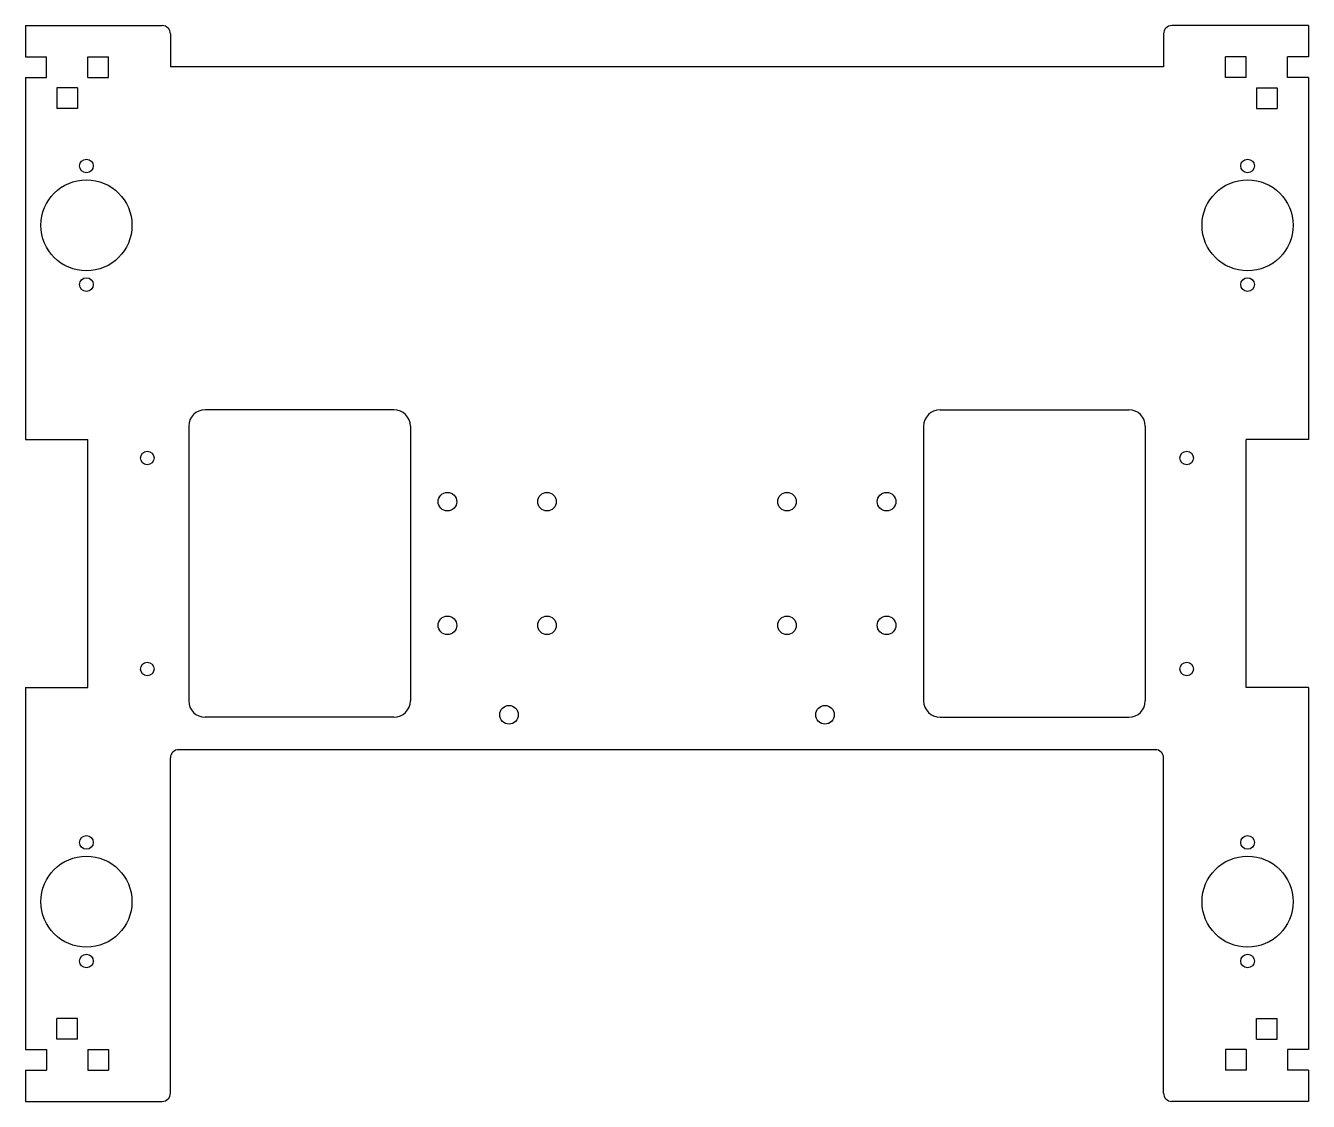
# Model space of a CAD drawing. Header units: millimetres. Extents: x -155 to 155, y -105 to 155.
import ezdxf

# ---------------------------------------------------------------- set-up
doc = ezdxf.new("R2010")
doc.units = ezdxf.units.MM

msp = doc.modelspace()

# ---------------------------------------------------------------- linework, layer by layer
at = {"color": 7, "linetype": 'Continuous', "lineweight": 25}
for p, q in [((-155, 155), (-122, 155)), ((-155, 155), (-155, 147.5)), ((155, 155), (122, 155)), ((155, 155), (155, 147.5)), ((-120, 153), (-120, 145.07)), ((120, 153), (120, 145.07)), ((-155, 147.5), (-150, 147.5)), ((-150, 142.5), (-150, 147.5)), ((-140, 142.5), (-140, 147.5)), ((-140, 147.5), (-135, 147.5)), ((-135, 142.5), (-135, 147.5)), ((135, 142.5), (135, 147.5)), ((140, 147.5), (135, 147.5)), ((140, 142.5), (140, 147.5)), ((150, 142.5), (150, 147.5)), ((155, 147.5), (150, 147.5)), ((120, 145.07), (-120, 145.07)), ((-155, 142.5), (-150, 142.5)), ((-155, 142.5), (-155, 55)), ((-147.5, 140), (-147.5, 135)), ((-142.5, 140), (-147.5, 140)), ((-142.5, 140), (-142.5, 135)), ((-140, 142.5), (-135, 142.5)), ((140, 142.5), (135, 142.5)), ((142.5, 140), (142.5, 135)), ((142.5, 140), (147.5, 140)), ((147.5, 140), (147.5, 135)), ((155, 142.5), (150, 142.5)), ((155, 142.5), (155, 55)), ((-142.5, 135), (-147.5, 135)), ((142.5, 135), (147.5, 135)), ((-66, 62.17), (-111.6, 62.17)), ((66, 62.17), (111.6, 62.17)), ((-115.6, 58.17), (-115.6, -8.17)), ((-62, 58.17), (-62, -8.17)), ((62, 58.17), (62, -8.17)), ((115.6, 58.17), (115.6, -8.17)), ((-155, 55), (-140, 55)), ((-140, -5), (-140, 55)), ((140, -5), (140, 55)), ((155, 55), (140, 55)), ((-155, -5), (-140, -5)), ((-155, -5), (-155, -92.5)), ((155, -5), (140, -5)), ((155, -5), (155, -92.5)), ((-66, -12.17), (-111.6, -12.17)), ((66, -12.17), (111.6, -12.17)), ((118, -20), (-118, -20)), ((-120, -103), (-120, -22)), ((120, -103), (120, -22)), ((-147.5, -90), (-147.5, -85)), ((-142.5, -85), (-147.5, -85)), ((-142.5, -90), (-142.5, -85)), ((142.5, -90), (142.5, -85)), ((142.5, -85), (147.5, -85)), ((147.5, -90), (147.5, -85)), ((-155, -92.5), (-150, -92.5)), ((-150, -92.5), (-150, -97.5)), ((-142.5, -90), (-147.5, -90)), ((-140, -92.5), (-140, -97.5)), ((-140, -92.5), (-135, -92.5)), ((-135, -92.5), (-135, -97.5)), ((135, -92.5), (135, -97.5)), ((140, -92.5), (135, -92.5)), ((140, -92.5), (140, -97.5)), ((142.5, -90), (147.5, -90)), ((150, -92.5), (150, -97.5)), ((155, -92.5), (150, -92.5)), ((-155, -97.5), (-150, -97.5)), ((-155, -97.5), (-155, -105)), ((-140, -97.5), (-135, -97.5)), ((140, -97.5), (135, -97.5)), ((155, -97.5), (150, -97.5)), ((155, -97.5), (155, -105)), ((-155, -105), (-122, -105)), ((155, -105), (122, -105))]:
    msp.add_line(p, q, dxfattribs=at)
for centre, radius in [((-140.31, 121.08), 1.65), ((140.31, 121.08), 1.65), ((-140.31, 106.74), 11), ((140.31, 106.74), 11), ((-140.31, 92.41), 1.65), ((140.31, 92.41), 1.65), ((-125.6, 50.5), 1.65), ((125.6, 50.5), 1.65), ((-53.06, 39.95), 2.25), ((-29, 39.95), 2.25), ((29, 39.95), 2.25), ((53.06, 39.95), 2.25), ((-53.06, 10.05), 2.25), ((-29, 10.05), 2.25), ((29, 10.05), 2.25), ((53.06, 10.05), 2.25), ((-125.6, -0.5), 1.65), ((125.6, -0.5), 1.65), ((-38.18, -11.56), 2.25), ((38.18, -11.56), 2.25), ((-140.31, -42.41), 1.65), ((140.31, -42.41), 1.65), ((-140.31, -56.74), 11), ((140.31, -56.74), 11), ((-140.31, -71.08), 1.65), ((140.31, -71.08), 1.65)]:
    msp.add_circle(centre, radius, dxfattribs=at)
for centre, radius, start, end in [((-122, 153), 2, 0, 90), ((122, 153), 2, 90, 180), ((-111.6, 58.17), 4, 90, 180), ((-66, 58.17), 4, 0, 90), ((66, 58.17), 4, 90, 180), ((111.6, 58.17), 4, 0, 90), ((-111.6, -8.17), 4, 180, 270), ((-66, -8.17), 4, 270, 0), ((66, -8.17), 4, 180, 270), ((111.6, -8.17), 4, 270, 0), ((-118, -22), 2, 90, 180), ((118, -22), 2, 0, 90), ((-122, -103), 2, 270, 0), ((122, -103), 2, 180, 270)]:
    msp.add_arc(centre, radius, start, end, dxfattribs=at)

doc.saveas('drawing.dxf')
